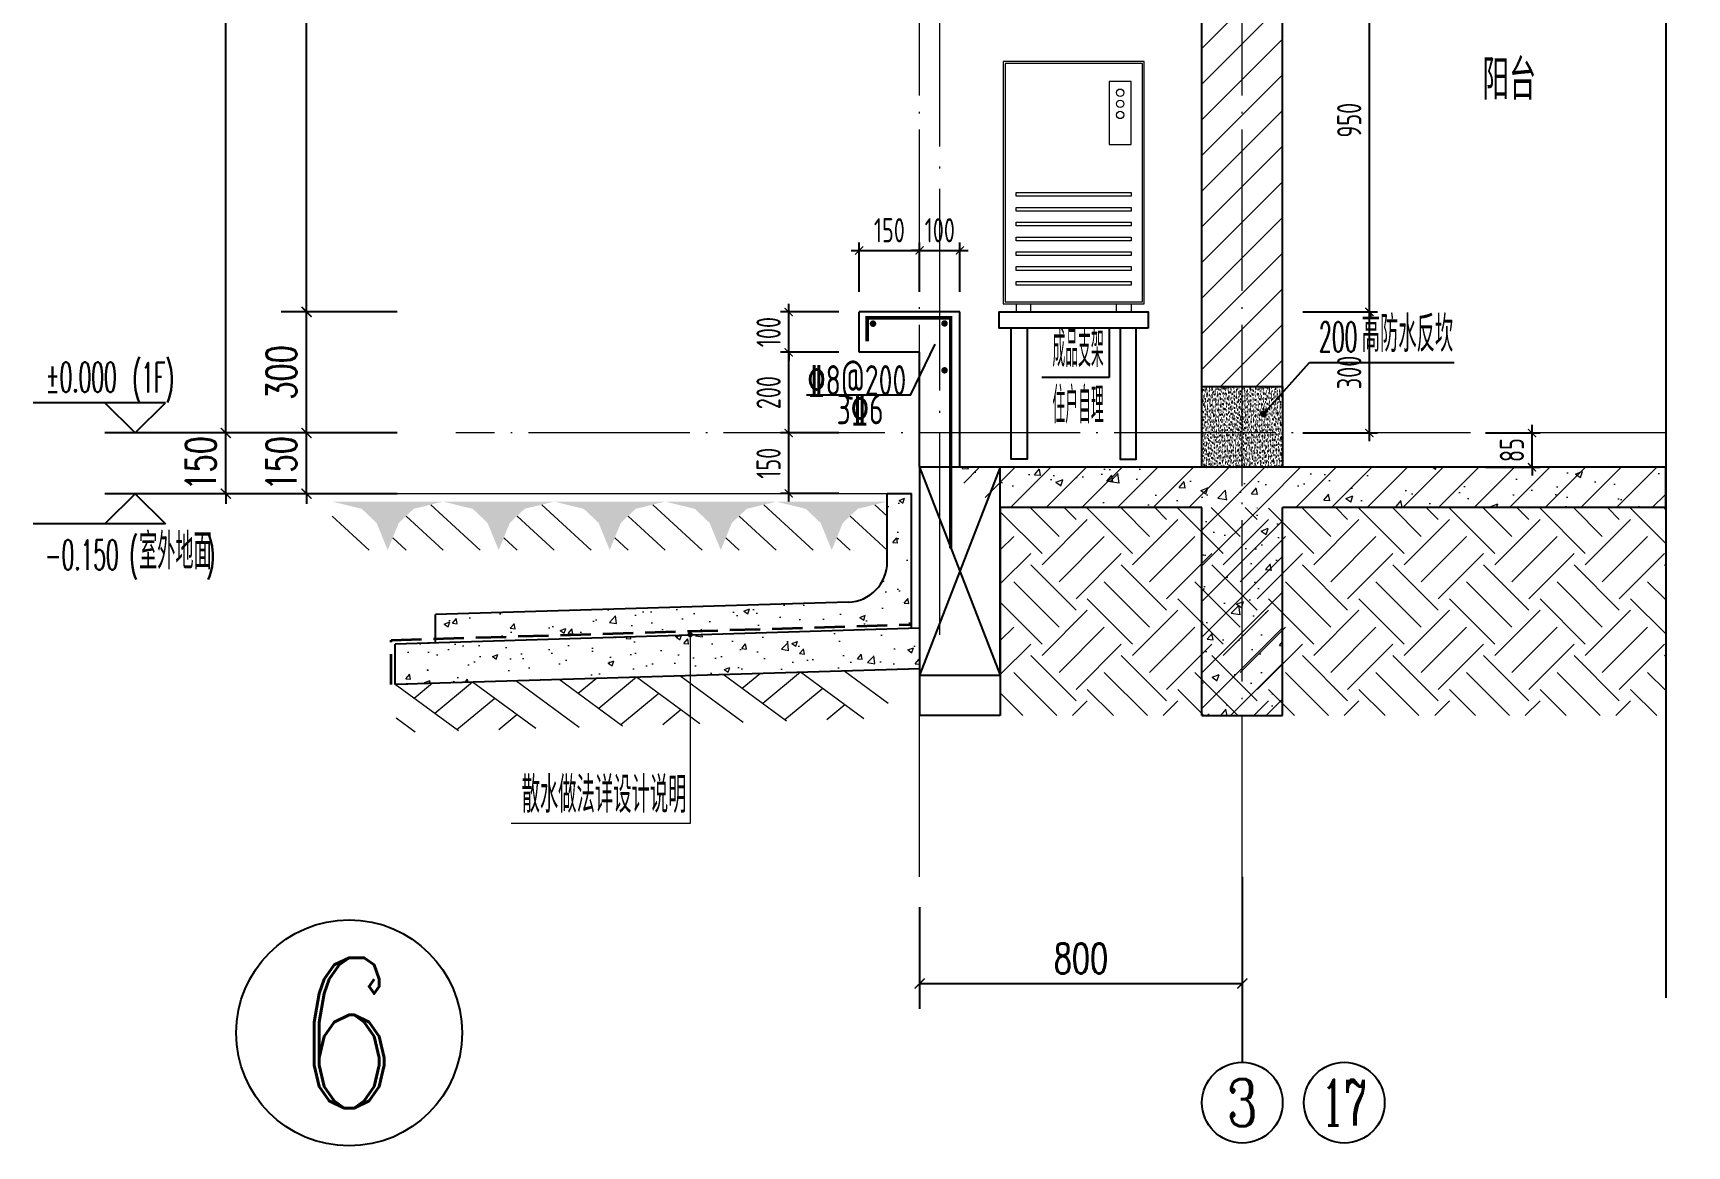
# Model space of a CAD drawing. Extents: x -1058961 to 23600, y -449123 to 2751847.
# Drawn here: x -74430 to -70329, y -34670 to -31912 of the extents above; entities that cross this region are included whole.
import ezdxf
from ezdxf.enums import TextEntityAlignment as Align

# ---------------------------------------------------------------- set-up
doc = ezdxf.new("R2010")
doc.units = 0
doc.header["$LTSCALE"] = 1000
doc.linetypes.add('DASH', pattern=[0.35, 0.25, -0.1])
doc.linetypes.add('DOTE', pattern=[2.42, 2, -0.2, 0.02, -0.2])
doc.layers.get('0').update_dxf_attribs({"linetype": 'CONTINUOUS'})
doc.layers.get('DEFPOINTS').update_dxf_attribs({"linetype": 'CONTINUOUS'})
for name, color, linetype in [('A-AXIS_TEXT', 7, 'CONTINUOUS'), ('AXIS', 3, 'CONTINUOUS'), ('COLUMN', 4, 'CONTINUOUS'), ('DIM', 2, 'CONTINUOUS'), ('DIM_ELEV', 3, 'CONTINUOUS'), ('DIM_IDEN', 67, 'CONTINUOUS'), ('DIM_SYMB', 3, 'CONTINUOUS'), ('PUB_DIM', 3, 'CONTINUOUS'), ('PUB_TEXT', 2, 'CONTINUOUS'), ('REIN', 6, 'CONTINUOUS'), ('S-大样-砼线', 7, 'CONTINUOUS'), ('S-引出线', 40, 'CONTINUOUS'), ('TEXT', 2, 'CONTINUOUS'), ('WALL', 5, 'CONTINUOUS'), ('空调外机', 8, 'CONTINUOUS'), ('立面-看线', 251, 'CONTINUOUS')]:
    doc.layers.add(name, color=color, linetype=linetype)
for name, color, linetype, lineweight in [('AXIS_TEXT', 7, 'CONTINUOUS', 20), ('DOTE', 19, 'DOTE', 9), ('PUB_HATCH', 8, 'CONTINUOUS', 9), ('填充', 251, 'CONTINUOUS', 5), ('平面-排水沟', 86, 'CONTINUOUS', 15), ('平面-空调室外机', 143, 'CONTINUOUS', 9), ('立面-中轮廓线', 30, 'CONTINUOUS', 35), ('粉刷', 251, 'CONTINUOUS', 9)]:
    doc.layers.add(name, color=color, linetype=linetype, lineweight=lineweight)
doc.styles.add('_TCH_AXIS', font='COMPLEX', dxfattribs={"bigfont": 'GBCBIG'})
doc.styles.add('_TCH_DIM', font='SIMPLEX.shx', dxfattribs={"width": 0.7, "bigfont": 'GBCBIG.shx'})
doc.styles.add('_TCH_DIM_T3', font='SIMPLEX', dxfattribs={"width": 0.705882, "bigfont": 'GBCBIG'})
doc.styles.add('COMPLEX', font='COMPLEX')
doc.styles.add('DIM_FONT_T3', font='SIMPLEX', dxfattribs={"width": 0.705882, "bigfont": 'GBCBIG'})
doc.styles.add('TSSD_DIMENSION', font='Tssdeng.shx', dxfattribs={"width": 0.7, "bigfont": 'tssdchn.shx'})
doc.styles.add('TSSD_REIN', font='tssdeng.shx', dxfattribs={"width": 0.7, "height": 300, "bigfont": 'tssdchn.shx'})
doc.dimstyles.new('_TCH_ARCH&&25', dxfattribs={"dimtxt": 74.375, "dimasz": 25, "dimexe": 62.5, "dimexo": 75, "dimgap": 25, "dimtad": 1, "dimdec": 0, "dimzin": 0, "dimdsep": 46, "dimtxsty": '_TCH_DIM_T3', "dimblk": 'ARCHTICK', "dimcen": 0.09, "dimclrt": 7, "dimazin": 0, "dimtfac": 1, "dimtdec": 0, "dimtix": 1, "dimtmove": 2, "dimatfit": 3, "dimldrblk": 'ARCHTICK', "dimfxl": 0, "dimtolj": 1, "dimtzin": 0, "dimarcsym": 0})
doc.dimstyles.new('TSSD_20_20', dxfattribs={"dimtxt": 60, "dimasz": 20, "dimexe": 20, "dimexo": 50, "dimgap": 20, "dimtad": 1, "dimdec": 0, "dimzin": 0, "dimdsep": 46, "dimtxsty": 'TSSD_DIMENSION', "dimblk": 'ARCHTICK', "dimblk1": 'ARCHTICK', "dimblk2": 'ARCHTICK', "dimcen": 0, "dimdle": 20, "dimclrt": 7, "dimadec": 0, "dimazin": 0, "dimtfac": 1, "dimtdec": 0, "dimtix": 1, "dimtmove": 2, "dimatfit": 3, "dimfxl": 0, "dimtolj": 1, "dimtzin": 0, "dimarcsym": 0})
pattern_1 = [(50, (28072.99, 249033.25), (143.452037, -12.550427), [15, -165]), (355, (28072.99, 249033.25), (-27.750267, 150.438427), [12, -132]), (100.4514, (28084.94, 249032.2), (115.701876, 137.88791), [12.74804, -140.22842]), (46.1842, (28072.99, 249073.25), (213.44821, -33.1038), [22.5, -247.5]), (96.6356, (28090.77, 249070.5), (186.93254, 194.82357), [19.12206, -210.3426]), (351.1842, (28072.99, 249073.25), (186.93239, 194.82372), [18, -198]), (21, (28092.99, 249063.25), (119.38141, -80.52378), [15, -165]), (326, (28092.99, 249063.25), (48.663066, 145.03001), [12, -132]), (71.4514, (28102.93, 249056.54), (168.044526, 64.5061), [12.74804, -140.22842]), (37.5, (28072.986, 249033.25), (2.431971, 66.578771), [0, -130.4, 0, -134, 0, -132.5]), (7.5, (28072.986, 249033.25), (52.613907, 78.882342), [0, -76.4, 0, -127.4, 0, -50.5]), (327.5, (28028.386, 249033.25), (106.764487, -4.510974), [0, -50, 0, -156, 0, -207]), (317.5, (28008.39, 249033.25), (116.637234, 20.020996), [0, -65, 0, -103.6, 0, -147])]
pattern_2 = [(45, (-668291.086, 135539.91), (-44.194174, 44.194174), []), (50, (-668291.09, 135539.91), (179.315046, -15.688034), [18.75, -206.25]), (355, (-668291.09, 135539.91), (-34.687833, 188.048033), [15, -165]), (100.4514, (-668276.14, 135538.6), (144.627345, 172.359886), [15.93505, -175.28553]), (46.1842, (-668291.09, 135589.9), (266.81026, -41.37975), [28.125, -309.375]), (96.6356, (-668268.85, 135586.46), (233.66568, 243.52947), [23.90257, -262.92825]), (351.1842, (-668291.1, 135589.9), (233.66549, 243.52965), [22.5, -247.5]), (21, (-668266.09, 135577.41), (149.226763, -100.654723), [18.75, -206.25]), (326, (-668266.09, 135577.41), (60.828833, 181.28751), [15, -165]), (71.4514, (-668253.65, 135569.02), (210.055657, 80.632624), [15.93505, -175.28553]), (37.5, (-668291.086, 135539.91), (3.039964, 83.2234635), [0, -163, 0, -167.5, 0, -165.625]), (7.5, (-668291.09, 135539.91), (65.767384, 98.602928), [0, -95.5, 0, -159.25, 0, -63.125]), (327.5, (-668346.836, 135539.91), (133.455609, -5.638718), [0, -62.5, 0, -195, 0, -258.75]), (317.5, (-668371.84, 135539.91), (145.796542, 25.026246), [0, -81.25, 0, -129.5, 0, -183.75])]

# ---------------------------------------------------------------- blocks, each defined once
blk = doc.blocks.new('$LINEPAT$素土夯实')
at = {"color": 0}
for p, q in [((0, -210), (210, 0)), ((120, -300), (420, 0)), ((420, 0), (607.5, -187.5)), ((495, -300), (795, 0)), ((615, 0), (705, -90)), ((315, -105), (502.5, -292.5)), ((210, -210), (300, -300)), ((705, -300), (795, -210))]:
    blk.add_line(p, q, dxfattribs=at)
blk = doc.blocks.new('$LinePat$自然土壤')
at = {"color": 0}
for p, q in [((0, -90), (71, -19)), ((0, -300), (210.7, -89.3)), ((420, -300), (630, -90)), ((210, -300), (286.4, -223.6))]:
    blk.add_line(p, q, dxfattribs=at)
for points in [[(0, 0), (630, 0), (168, -45), (462, -45)], [(168, -45), (462, -45), (252, -132), (378, -132)], [(252, -132), (378, -132), (315, -300)]]:
    blk.add_solid(points, dxfattribs=at)
blk = doc.blocks.new('sanshui')
at = {"layer": '粉刷'}
h = blk.add_hatch(dxfattribs=at)
h.set_pattern_fill('混凝土', color=256, scale=20)
h.set_pattern_definition(pattern_1)
edge = h.paths.add_edge_path()
edge.add_line((346317.8, 427329.6), (346257.8, 427329.6))
edge.add_line((346257.8, 427329.6), (346257.8, 427160.3))
edge.add_arc((346157.8, 427160.3), 100, 271.7184, 360, ccw=False)
edge.add_line((346160.8, 427060.3), (345137.8, 427029.6))
edge.add_line((345137.8, 427029.6), (345137.8, 426969.6))
edge.add_line((345137.8, 426969.6), (346317.8, 427005))
edge.add_line((346317.8, 427005), (346317.8, 427329.6))
h = blk.add_hatch(dxfattribs=at)
h.set_pattern_fill('混凝土', color=256, scale=20)
h.set_pattern_definition(pattern_1)
h.paths.add_polyline_path([(346337.8, 426895.6), (346337.8, 426995.6), (345037.8, 426956.6), (345037.8, 426856.6)])
at = {"layer": 'COLUMN'}
for p, q in [((346257.8, 427329.6), (346317.8, 427329.6)), ((346257.8, 427160.3), (346257.8, 427329.6)), ((346317.8, 426995), (346317.8, 427329.6)), ((346160.8, 427060.3), (345137.8, 427029.6)), ((345137.8, 426959.6), (345137.8, 427029.6)), ((346338.1, 426995.6), (345037.8, 426956.6)), ((345037.8, 426856.6), (345037.8, 426956.6)), ((346338.1, 426895.6), (345037.8, 426856.6))]:
    blk.add_line(p, q, dxfattribs=at)
blk.add_arc((346157.8, 427160.3), 100, 271.7184, 0, dxfattribs=at)
at = {"layer": '立面-中轮廓线', "linetype": 'DASH', "ltscale": 0.3}
blk.add_lwpolyline([(345027.8, 426856.6), (345027.8, 426966.3), (346317.8, 427005)], dxfattribs=at)
at = {"layer": '粉刷'}
blk.add_line((344881.5, 427329.6), (346257.8, 427329.6), dxfattribs=at)
at = {"layer": '粉刷', "yscale": 0.4, "zscale": 0.4}
for name, p, xscale, rotation in [('$LinePat$自然土壤', (345156.8, 427309.6), -0.4369306507241237, 359.9999999999903), ('$LinePat$自然土壤', (345432, 427309.6), -0.4369306507241237, 359.9999999999903), ('$LinePat$自然土壤', (345707.3, 427309.6), -0.4369306507241237, 359.9999999999903), ('$LinePat$自然土壤', (345982.6, 427309.6), -0.4369306507241237, 359.9999999999903), ('$LinePat$自然土壤', (346257.8, 427309.6), -0.4369306507241237, 359.9999999999903), ('$LINEPAT$素土夯实', (346257.8, 426893.2), -0.5117605352322558, 1.718358001643932), ('$LINEPAT$素土夯实', (345444.5, 426868.8), -0.5117605352322558, 1.718358001643932), ('$LINEPAT$素土夯实', (345851.2, 426881), -0.5117605352322558, 1.718358001643932)]:
    blk.add_blockref(name, p, dxfattribs=dict(at, xscale=xscale, rotation=rotation))
blk = doc.blocks.new('kongtiao')
for p, q in [((-338.7, 49), (-338.7, -550.8)), ((11, 49), (-338.7, 49)), ((-334.1, 44.4), (-334.1, -546.2)), ((6.4, 44.4), (-334.1, 44.4)), ((6.4, -546.2), (6.4, 44.4)), ((11, -550.8), (11, 49)), ((-76.2, -0.5), (-76.2, -156.5)), ((-21.1, -0.5), (-76.2, -0.5)), ((-21.1, -156.5), (-21.1, -0.5)), ((-76.2, -156.5), (-21.1, -156.5)), ((-338.7, -550.8), (11, -550.8)), ((-334.1, -546.2), (6.4, -546.2)), ((-306.6, -550.8), (-306.6, -571.2)), ((-306.6, -571.2), (-269.8, -571.2)), ((-269.8, -571.2), (-269.8, -550.8)), ((-57.9, -571.2), (-57.9, -550.8)), ((-21.1, -571.2), (-57.9, -571.2)), ((-21.1, -550.8), (-21.1, -571.2))]:
    blk.add_line(p, q)
for points in [[(-306.6, -275.4), (-21.1, -275.4), (-21.1, -284.6), (-306.6, -284.6)], [(-306.6, -312.1), (-21.1, -312.1), (-21.1, -321.3), (-306.6, -321.3)], [(-306.6, -348.8), (-21.1, -348.8), (-21.1, -358), (-306.6, -358)], [(-306.6, -385.6), (-21.1, -385.6), (-21.1, -394.7), (-306.6, -394.7)], [(-306.6, -422.3), (-21.1, -422.3), (-21.1, -431.5), (-306.6, -431.5)], [(-306.6, -459), (-21.1, -459), (-21.1, -468.2), (-306.6, -468.2)], [(-306.6, -495.7), (-21.1, -495.7), (-21.1, -504.9), (-306.6, -504.9)]]:
    blk.add_lwpolyline(points, close=True)
for centre in [(-48.7, -28), (-48.7, -55.6), (-48.7, -83.1)]:
    blk.add_circle(centre, 9.18)
blk = doc.blocks.new('_ArchTick')
at = {"color": 0, "linetype": 'ByBlock', "const_width": 0.15}
blk.add_lwpolyline([(-0.5, -0.5), (0.5, 0.5)], dxfattribs=at)
blk = doc.blocks.new('*D2304')
at = {"layer": 'DEFPOINTS', "color": 0}
for p in [(-70879.2, -32903.1), (-70713.3, -32903.1), (-70879.2, -32988.1)]:
    blk.add_point(p, dxfattribs=at)
at = {"layer": 'DIM', "color": 0, "lineweight": -2}
for p, q in [((-70713.3, -32903.1), (-70713.3, -32883.1)), ((-70829.2, -32903.1), (-70693.3, -32903.1)), ((-70713.3, -32988.1), (-70713.3, -32903.1)), ((-70829.2, -32988.1), (-70693.3, -32988.1)), ((-70713.3, -32988.1), (-70713.3, -33008.1))]:
    blk.add_line(p, q, dxfattribs=at)
at = {"layer": 'DIM', "color": 0, "lineweight": -2, "xscale": 20, "yscale": 20, "zscale": 20}
for p, rotation in [((-70713.3, -32903.1), 270), ((-70713.3, -32988.1), 90)]:
    blk.add_blockref('_ArchTick', p, dxfattribs=dict(at, rotation=rotation))
at = {"layer": 'DIM', "color": 7, "insert": (-70763.3, -32945.6), "char_height": 60, "attachment_point": 5, "rotation": 90, "style": 'TSSD_DIMENSION'}
blk.add_mtext('\\A1;85', dxfattribs=at)
blk = doc.blocks.new('*D1761')
at = {"layer": 'DEFPOINTS', "color": 0}
for p in [(-71331.9, -31653.1), (-71116.7, -31653.1), (-71331.9, -32603.1)]:
    blk.add_point(p, dxfattribs=at)
at = {"layer": 'DIM', "color": 0, "lineweight": -2}
for p, q in [((-71281.9, -31653.1), (-71096.7, -31653.1)), ((-71116.7, -32623.1), (-71116.7, -31633.1)), ((-71281.9, -32603.1), (-71096.7, -32603.1))]:
    blk.add_line(p, q, dxfattribs=at)
at = {"layer": 'DIM', "color": 0, "lineweight": -2, "xscale": 20, "yscale": 20, "zscale": 20}
for p, rotation in [((-71116.7, -31653.1), 90), ((-71116.7, -32603.1), 270)]:
    blk.add_blockref('_ArchTick', p, dxfattribs=dict(at, rotation=rotation))
at = {"layer": 'DIM', "color": 7, "insert": (-71166.7, -32128.1), "char_height": 60, "attachment_point": 5, "rotation": 90, "style": 'TSSD_DIMENSION'}
blk.add_mtext('\\A1;950', dxfattribs=at)
blk = doc.blocks.new('*D1762')
at = {"layer": 'DEFPOINTS', "color": 0}
for p in [(-71331.9, -32603.1), (-71116.7, -32603.1), (-71331.9, -32903.1)]:
    blk.add_point(p, dxfattribs=at)
at = {"layer": 'DIM', "color": 0, "lineweight": -2}
for p, q in [((-71116.7, -32923.1), (-71116.7, -32583.1)), ((-71281.9, -32603.1), (-71096.7, -32603.1)), ((-71281.9, -32903.1), (-71096.7, -32903.1))]:
    blk.add_line(p, q, dxfattribs=at)
at = {"layer": 'DIM', "color": 0, "lineweight": -2, "xscale": 20, "yscale": 20, "zscale": 20}
for p, rotation in [((-71116.7, -32603.1), 90), ((-71116.7, -32903.1), 270)]:
    blk.add_blockref('_ArchTick', p, dxfattribs=dict(at, rotation=rotation))
at = {"layer": 'DIM', "color": 7, "insert": (-71166.7, -32753.1), "char_height": 60, "attachment_point": 5, "rotation": 90, "style": 'TSSD_DIMENSION'}
blk.add_mtext('\\A1;300', dxfattribs=at)
blk = doc.blocks.new('*D1797')
at = {"layer": 'DEFPOINTS', "color": 0}
for p in [(-72231.9, -32450.8), (-72381.9, -32603.1), (-72231.9, -32603.1)]:
    blk.add_point(p, dxfattribs=at)
at = {"layer": 'DIM', "color": 0, "lineweight": -2}
for p, q in [((-72381.9, -32553.1), (-72381.9, -32430.8)), ((-72231.9, -32553.1), (-72231.9, -32430.8)), ((-72401.9, -32450.8), (-72211.9, -32450.8))]:
    blk.add_line(p, q, dxfattribs=at)
at = {"layer": 'DIM', "color": 0, "lineweight": -2, "xscale": 20, "yscale": 20, "zscale": 20, "rotation": 180}
blk.add_blockref('_ArchTick', (-72381.9, -32450.8), dxfattribs=at)
at = {"layer": 'DIM', "color": 0, "lineweight": -2, "xscale": 20, "yscale": 20, "zscale": 20}
blk.add_blockref('_ArchTick', (-72231.9, -32450.8), dxfattribs=at)
at = {"layer": 'DIM', "color": 7, "insert": (-72306.9, -32400.8), "char_height": 60, "attachment_point": 5, "style": 'TSSD_DIMENSION'}
blk.add_mtext('\\A1;150', dxfattribs=at)
blk = doc.blocks.new('*D1798')
at = {"layer": 'DEFPOINTS', "color": 0}
for p in [(-72131.9, -32450.8), (-72231.9, -32603.1), (-72131.9, -32603.1)]:
    blk.add_point(p, dxfattribs=at)
at = {"layer": 'DIM', "color": 0, "lineweight": -2}
for p, q in [((-72231.9, -32553.1), (-72231.9, -32430.8)), ((-72131.9, -32553.1), (-72131.9, -32430.8)), ((-72231.9, -32450.8), (-72251.9, -32450.8)), ((-72231.9, -32450.8), (-72131.9, -32450.8)), ((-72131.9, -32450.8), (-72111.9, -32450.8))]:
    blk.add_line(p, q, dxfattribs=at)
at = {"layer": 'DIM', "color": 0, "lineweight": -2, "xscale": 20, "yscale": 20, "zscale": 20}
blk.add_blockref('_ArchTick', (-72231.9, -32450.8), dxfattribs=at)
at = {"layer": 'DIM', "color": 0, "lineweight": -2, "xscale": 20, "yscale": 20, "zscale": 20, "rotation": 180}
blk.add_blockref('_ArchTick', (-72131.9, -32450.8), dxfattribs=at)
at = {"layer": 'DIM', "color": 7, "insert": (-72181.9, -32400.8), "char_height": 60, "attachment_point": 5, "style": 'TSSD_DIMENSION'}
blk.add_mtext('\\A1;100', dxfattribs=at)
blk = doc.blocks.new('*D1799')
at = {"layer": 'DEFPOINTS', "color": 0}
for p in [(-72556.5, -32603.1), (-72381.9, -32603.1), (-72381.9, -32703.1)]:
    blk.add_point(p, dxfattribs=at)
at = {"layer": 'DIM', "color": 0, "lineweight": -2}
for p, q in [((-72556.5, -32603.1), (-72556.5, -32583.1)), ((-72431.9, -32603.1), (-72576.5, -32603.1)), ((-72556.5, -32703.1), (-72556.5, -32603.1)), ((-72431.9, -32703.1), (-72576.5, -32703.1)), ((-72556.5, -32703.1), (-72556.5, -32723.1))]:
    blk.add_line(p, q, dxfattribs=at)
at = {"layer": 'DIM', "color": 0, "lineweight": -2, "xscale": 20, "yscale": 20, "zscale": 20}
for p, rotation in [((-72556.5, -32603.1), 270), ((-72556.5, -32703.1), 90)]:
    blk.add_blockref('_ArchTick', p, dxfattribs=dict(at, rotation=rotation))
at = {"layer": 'DIM', "color": 7, "insert": (-72606.5, -32653.1), "char_height": 60, "attachment_point": 5, "rotation": 90, "style": 'TSSD_DIMENSION'}
blk.add_mtext('\\A1;100', dxfattribs=at)
blk = doc.blocks.new('*D1800')
at = {"layer": 'DEFPOINTS', "color": 0}
for p in [(-72556.5, -32703.1), (-72381.9, -32703.1), (-72381.9, -32903.1)]:
    blk.add_point(p, dxfattribs=at)
at = {"layer": 'DIM', "color": 0, "lineweight": -2}
for p, q in [((-72431.9, -32703.1), (-72576.5, -32703.1)), ((-72556.5, -32923.1), (-72556.5, -32683.1)), ((-72431.9, -32903.1), (-72576.5, -32903.1))]:
    blk.add_line(p, q, dxfattribs=at)
at = {"layer": 'DIM', "color": 0, "lineweight": -2, "xscale": 20, "yscale": 20, "zscale": 20}
for p, rotation in [((-72556.5, -32703.1), 90), ((-72556.5, -32903.1), 270)]:
    blk.add_blockref('_ArchTick', p, dxfattribs=dict(at, rotation=rotation))
at = {"layer": 'DIM', "color": 7, "insert": (-72606.5, -32803.1), "char_height": 60, "attachment_point": 5, "rotation": 90, "style": 'TSSD_DIMENSION'}
blk.add_mtext('\\A1;200', dxfattribs=at)
blk = doc.blocks.new('*D1801')
at = {"layer": 'DEFPOINTS', "color": 0}
for p in [(-72556.5, -32903.1), (-72381.9, -32903.1), (-72381.9, -33053.1)]:
    blk.add_point(p, dxfattribs=at)
at = {"layer": 'DIM', "color": 0, "lineweight": -2}
for p, q in [((-72556.5, -33073.1), (-72556.5, -32883.1)), ((-72431.9, -32903.1), (-72576.5, -32903.1)), ((-72431.9, -33053.1), (-72576.5, -33053.1))]:
    blk.add_line(p, q, dxfattribs=at)
at = {"layer": 'DIM', "color": 0, "lineweight": -2, "xscale": 20, "yscale": 20, "zscale": 20}
for p, rotation in [((-72556.5, -32903.1), 90), ((-72556.5, -33053.1), 270)]:
    blk.add_blockref('_ArchTick', p, dxfattribs=dict(at, rotation=rotation))
at = {"layer": 'DIM', "color": 7, "insert": (-72606.5, -32978.1), "char_height": 60, "attachment_point": 5, "rotation": 90, "style": 'TSSD_DIMENSION'}
blk.add_mtext('\\A1;150', dxfattribs=at)
blk = doc.blocks.new('*D1813')
at = {"layer": 'AXIS', "color": 0, "lineweight": -2}
for p, q in [((-72231.9, -34078.1), (-72231.9, -34329.7)), ((-71431.9, -34078.1), (-71431.9, -34329.7)), ((-72231.9, -34267.2), (-71431.9, -34267.2))]:
    blk.add_line(p, q, dxfattribs=at)
at = {"layer": 'DEFPOINTS', "color": 0}
for p in [(-72231.9, -34003.1), (-71431.9, -34003.1), (-71431.9, -34267.2)]:
    blk.add_point(p, dxfattribs=at)
at = {"layer": 'AXIS', "color": 0, "lineweight": -2, "xscale": 25, "yscale": 25, "zscale": 25, "rotation": 180}
blk.add_blockref('_ArchTick', (-72231.9, -34267.2), dxfattribs=at)
at = {"layer": 'AXIS', "color": 0, "lineweight": -2, "xscale": 25, "yscale": 25, "zscale": 25}
blk.add_blockref('_ArchTick', (-71431.9, -34267.2), dxfattribs=at)
at = {"layer": 'AXIS', "color": 7, "insert": (-71831.9, -34205), "char_height": 74.38, "attachment_point": 5, "style": '_TCH_DIM_T3'}
blk.add_mtext('\\A1;800', dxfattribs=at)
blk = doc.blocks.new('*D1819')
at = {"layer": 'DEFPOINTS', "color": 0}
for p in [(-73752.1, -32903.1), (-73452.1, -32903.1), (-73452.1, -33053.6)]:
    blk.add_point(p, dxfattribs=at)
at = {"layer": 'PUB_DIM', "color": 0, "lineweight": -2}
for p, q in [((-73752.1, -32903.1), (-73752.1, -32878.1)), ((-73527.1, -32903.1), (-73814.6, -32903.1)), ((-73752.1, -33053.6), (-73752.1, -32903.1)), ((-73527.1, -33053.6), (-73814.6, -33053.6)), ((-73752.1, -33053.6), (-73752.1, -33078.6))]:
    blk.add_line(p, q, dxfattribs=at)
at = {"layer": 'PUB_DIM', "color": 0, "lineweight": -2, "xscale": 25, "yscale": 25, "zscale": 25}
for p, rotation in [((-73752.1, -32903.1), 270), ((-73752.1, -33053.6), 90)]:
    blk.add_blockref('_ArchTick', p, dxfattribs=dict(at, rotation=rotation))
at = {"layer": 'PUB_DIM', "color": 7, "insert": (-73814.3, -32978.4), "char_height": 74.38, "attachment_point": 5, "rotation": 90, "style": '_TCH_DIM_T3'}
blk.add_mtext('\\A1;150', dxfattribs=at)
blk = doc.blocks.new('*D1820')
at = {"layer": 'DEFPOINTS', "color": 0}
for p in [(-73752.1, -32603.1), (-73452.1, -32603.1), (-73452.1, -32903.1)]:
    blk.add_point(p, dxfattribs=at)
at = {"layer": 'PUB_DIM', "color": 0, "lineweight": -2}
for p, q in [((-73527.1, -32603.1), (-73814.6, -32603.1)), ((-73752.1, -32903.1), (-73752.1, -32603.1)), ((-73527.1, -32903.1), (-73814.6, -32903.1))]:
    blk.add_line(p, q, dxfattribs=at)
at = {"layer": 'PUB_DIM', "color": 0, "lineweight": -2, "xscale": 25, "yscale": 25, "zscale": 25}
for p, rotation in [((-73752.1, -32603.1), 90), ((-73752.1, -32903.1), 270)]:
    blk.add_blockref('_ArchTick', p, dxfattribs=dict(at, rotation=rotation))
at = {"layer": 'PUB_DIM', "color": 7, "insert": (-73814.3, -32753.1), "char_height": 74.38, "attachment_point": 5, "rotation": 90, "style": '_TCH_DIM_T3'}
blk.add_mtext('\\A1;300', dxfattribs=at)
blk = doc.blocks.new('*D1821')
at = {"layer": 'DEFPOINTS', "color": 0}
for p in [(-73752.1, -30603.1), (-73452.1, -30603.1), (-73452.1, -32603.1)]:
    blk.add_point(p, dxfattribs=at)
at = {"layer": 'PUB_DIM', "color": 0, "lineweight": -2}
for p, q in [((-73527.1, -30603.1), (-73814.6, -30603.1)), ((-73752.1, -32603.1), (-73752.1, -30603.1)), ((-73527.1, -32603.1), (-73814.6, -32603.1))]:
    blk.add_line(p, q, dxfattribs=at)
at = {"layer": 'PUB_DIM', "color": 0, "lineweight": -2, "xscale": 25, "yscale": 25, "zscale": 25}
for p, rotation in [((-73752.1, -30603.1), 90), ((-73752.1, -32603.1), 270)]:
    blk.add_blockref('_ArchTick', p, dxfattribs=dict(at, rotation=rotation))
at = {"layer": 'PUB_DIM', "color": 7, "insert": (-73814.3, -31603.1), "char_height": 74.38, "attachment_point": 5, "rotation": 90, "style": '_TCH_DIM_T3'}
blk.add_mtext('\\A1;2000', dxfattribs=at)
blk = doc.blocks.new('*D1839')
at = {"layer": 'DEFPOINTS', "color": 0}
for p in [(-73952.1, -32903.1), (-73452.1, -32903.1), (-73452.1, -33053.6)]:
    blk.add_point(p, dxfattribs=at)
at = {"layer": 'PUB_DIM', "color": 0, "lineweight": -2}
for p, q in [((-73952.1, -32903.1), (-73952.1, -32878.1)), ((-73527.1, -32903.1), (-74014.6, -32903.1)), ((-73952.1, -33053.6), (-73952.1, -32903.1)), ((-73527.1, -33053.6), (-74014.6, -33053.6)), ((-73952.1, -33053.6), (-73952.1, -33078.6))]:
    blk.add_line(p, q, dxfattribs=at)
at = {"layer": 'PUB_DIM', "color": 0, "lineweight": -2, "xscale": 25, "yscale": 25, "zscale": 25}
for p, rotation in [((-73952.1, -32903.1), 270), ((-73952.1, -33053.6), 90)]:
    blk.add_blockref('_ArchTick', p, dxfattribs=dict(at, rotation=rotation))
at = {"layer": 'PUB_DIM', "color": 7, "insert": (-74014.3, -32978.4), "char_height": 74.38, "attachment_point": 5, "rotation": 90, "style": '_TCH_DIM_T3'}
blk.add_mtext('\\A1;150', dxfattribs=at)
blk = doc.blocks.new('*D1840')
at = {"layer": 'DEFPOINTS', "color": 0}
for p in [(-73952.1, -30003.1), (-73452.1, -30003.1), (-73452.1, -32903.1)]:
    blk.add_point(p, dxfattribs=at)
at = {"layer": 'PUB_DIM', "color": 0, "lineweight": -2}
for p, q in [((-73527.1, -30003.1), (-74014.6, -30003.1)), ((-73952.1, -32903.1), (-73952.1, -30003.1)), ((-73527.1, -32903.1), (-74014.6, -32903.1))]:
    blk.add_line(p, q, dxfattribs=at)
at = {"layer": 'PUB_DIM', "color": 0, "lineweight": -2, "xscale": 25, "yscale": 25, "zscale": 25}
for p, rotation in [((-73952.1, -30003.1), 90), ((-73952.1, -32903.1), 270)]:
    blk.add_blockref('_ArchTick', p, dxfattribs=dict(at, rotation=rotation))
at = {"layer": 'PUB_DIM', "color": 7, "insert": (-74014.3, -31453.1), "char_height": 74.38, "attachment_point": 5, "rotation": 90, "style": '_TCH_DIM_T3'}
blk.add_mtext('\\A1;2900', dxfattribs=at)
blk = doc.blocks.new('_AXISO')
blk.add_circle((0, 0), 0.5)
at = {"layer": 'A-AXIS_TEXT', "style": 'COMPLEX', "width": 1.041667}
blk.add_attdef('A', text='', height=0.56, dxfattribs=at).set_placement((-0.25, -0.28), (0.25, -0.28), align=Align.FIT)
blk = doc.blocks.new('A$C5D8418BC')
at = {"layer": 'REIN'}
blk.add_lwpolyline([(150.9, 827.1, 9, 9, 0), (150.9, 885.3, 9, 9, 0), (357.8, 885.3, 9, 9, 0), (357.8, 313.8, 9, 9, 0)], format="xyseb", dxfattribs=at)
at = {"layer": 'REIN', "const_width": 8}
for points in [[(161.2, 870.9, 1), (169.2, 870.9, 1)], [(338.6, 871.5, 1), (346.6, 871.5, 1)], [(338.6, 755.3, 1), (346.6, 755.3, 1)]]:
    blk.add_lwpolyline(points, format="xyb", close=True, dxfattribs=at)
at = {"layer": 'S-大样-砼线'}
for p, q in [((280.8, 515), (480.8, 0)), ((480.9, 515), (280.9, 0))]:
    blk.add_line(p, q, dxfattribs=at)
blk.add_lwpolyline([(480.8, 515), (280.8, 515), (280.8, 0), (480.8, 0)], close=True, dxfattribs=at)
at = {"layer": 'S-引出线'}
blk.add_lwpolyline([(318.6, 820.3), (257, 693.9), (0, 693.9)], dxfattribs=at)
at = {"layer": 'TEXT', "style": 'TSSD_REIN', "width": 0.7}
for s, p in [('%%1328@200', (2.7, 693.2)), ('3%%1326', (75, 621.6))]:
    blk.add_text(s, height=75, rotation=0, dxfattribs=at).set_placement(p)

msp = doc.modelspace()

# ---------------------------------------------------------------- hatches: boundary and pattern name
at = {"layer": 'PUB_HATCH'}
h = msp.add_hatch(dxfattribs=at)
h.set_pattern_fill('普通砖', color=256, scale=25, style=0)
h.set_pattern_definition([(45, (-668291.086, 135584.79), (-44.1941915, 44.1941915), [])])
h.paths.add_polyline_path([(-71331.89, -32788.12), (-71331.89, -31653.12), (-71531.89, -31653.12), (-71531.89, -32788.12)])
h = msp.add_hatch(dxfattribs=at)
h.set_pattern_fill('钢筋混凝土', color=256, scale=25, style=0)
h.set_pattern_definition(pattern_2)
h.paths.add_polyline_path([(-71431.89, -33054.79), (-71431.89, -32988.12), (-72131.89, -32988.12), (-72131.89, -33021.46), (-72031.89, -33088.12), (-71531.89, -33088.12)])
h = msp.add_hatch(dxfattribs=at)
h.set_pattern_fill('钢筋混凝土', color=256, scale=25, style=0)
h.set_pattern_definition(pattern_2)
h.paths.add_polyline_path([(-70381.89, -32988.12), (-71431.89, -32988.12), (-71431.89, -33054.79), (-71331.89, -33088.12), (-70381.89, -33088.12)])
h = msp.add_hatch(dxfattribs=at)
h.set_pattern_fill('钢筋混凝土', color=256, scale=25, style=0)
h.set_pattern_definition(pattern_2)
h.paths.add_polyline_path([(-71331.89, -33603.12), (-71331.89, -33088.12), (-71431.89, -33054.79), (-71531.89, -33088.12), (-71531.89, -33603.12)])
at = {"layer": '填充'}
h = msp.add_hatch(dxfattribs=at)
h.set_pattern_fill('EARTH', color=250, scale=50, angle=45, style=0)
h.set_pattern_definition([(45, (-937540.97, 93082.96), (0, 224.506403), [158.75, -158.75]), (45, (-937583.06, 93125.06), (0, 224.506403), [158.75, -158.75]), (45, (-937625.16, 93167.15), (0, 224.506403), [158.75, -158.75]), (135, (-937625.16, 93195.21), (-224.506403, 0), [158.75, -158.75]), (135, (-937583.06, 93237.31), (-224.506403, 0), [158.75, -158.75]), (135, (-937540.97, 93279.4), (-224.506403, 0), [158.75, -158.75])])
h.paths.add_polyline_path([(-72031.89, -33603.11), (-70381.89, -33603.14), (-70381.89, -33088.13), (-72031.89, -33088.11)])
at = {"layer": '立面-看线'}
h = msp.add_hatch(dxfattribs=at)
h.set_pattern_fill('碎沙', color=256, scale=4)
h.set_pattern_definition([(37.5, (-872585.129, -418350.074), (-0.32000626, 9.78826475), [0, -7.7216, 0, -8.636, 0, -8.255]), (7.5, (-872585.129, -418350.074), (8.99046566, 14.33650201), [0, -4.1656, 0, -6.9596, 0, -2.667]), (327.5, (-872591.3775, -418350.074), (15.819847405, 0.02874369), [0, -2.54, 0, -9.144, 0, -11.938]), (317.5, (-872591.377, -418350.074), (15.27112905, 4.45858647), [0, -1.27, 0, -5.9944, 0, -6.858])])
h.paths.add_polyline_path([(-71531.89, -32988.12), (-71331.89, -32988.12), (-71331.89, -32788.12), (-71531.89, -32788.12)])

# ---------------------------------------------------------------- linework, layer by layer
at = {"layer": 'AXIS'}
msp.add_line((-71431.89, -34003.12), (-71431.89, -34462.52), dxfattribs=at)
at = {"layer": 'AXIS', "color": 6}
msp.add_circle((-73646.5, -34389.7), 280, dxfattribs=at)
at = {"layer": 'AXIS'}
msp.add_circle((-71179.09, -34562.52), 100, dxfattribs=at)
at = {"layer": 'DIM'}
for p, q in [((-71762.23, -32643.13), (-71762.23, -32765.58)), ((-71762.23, -32765.58), (-71928.76, -32765.58))]:
    msp.add_line(p, q, dxfattribs=at)
at = {"layer": 'DIM_ELEV'}
for p, q in [((-74102.08, -32828.12), (-74430.08, -32828.12)), ((-74177.08, -32903.12), (-74252.08, -32828.12)), ((-74177.08, -32903.12), (-74102.08, -32828.12)), ((-73752.08, -32903.12), (-74252.08, -32903.12)), ((-74177.08, -33053.59), (-74252.08, -33128.59)), ((-73752.08, -33053.59), (-74252.08, -33053.59)), ((-74177.08, -33053.59), (-74102.08, -33128.59)), ((-74102.08, -33128.59), (-74430.08, -33128.59))]:
    msp.add_line(p, q, dxfattribs=at)
at = {"layer": 'DIM_IDEN'}
for p, q in [((-71379.45, -32855.84), (-71265.08, -32728.58)), ((-71265.08, -32728.58), (-70906.53, -32728.58))]:
    msp.add_line(p, q, dxfattribs=at)
at = {"layer": 'DIM_IDEN', "const_width": 8.33}
msp.add_lwpolyline([(-71382.23, -32858.93, 1), (-71376.66, -32852.74, 1)], format="xyb", close=True, dxfattribs=at)
at = {"layer": 'DIM_SYMB'}
msp.add_lwpolyline([(-70381.89, -14983.12), (-70381.89, -24615), (-70329.39, -24634.11), (-70434.39, -24652.62), (-70381.89, -24671.25), (-70381.89, -34303.12)], dxfattribs=at)
at = {"layer": 'DOTE', "color": 1, "linetype": 'DOTE', "ltscale": 0.2}
for p, q in [((-72231.89, -34003.12), (-72231.89, -14403.12)), ((-71431.89, -34003.12), (-71431.89, -14403.12)), ((-70381.89, -32903.12), (-73382.08, -32903.12))]:
    msp.add_line(p, q, dxfattribs=at)
at = {"layer": 'DOTE', "ltscale": 0.25}
msp.add_line((-72181.89, -33403.12), (-72181.89, -17589.4), dxfattribs=at)
at = {"layer": 'WALL'}
for p, q in [((-71531.89, -32788.12), (-71531.89, -31653.12)), ((-71331.89, -32788.12), (-71331.89, -31653.12)), ((-72131.89, -32603.11), (-72381.89, -32603.11)), ((-72381.89, -32703.11), (-72381.89, -32603.11)), ((-72131.89, -32988.12), (-72131.89, -32603.11)), ((-72231.89, -32703.11), (-72381.89, -32703.11)), ((-72231.89, -32988.12), (-72231.89, -32703.11)), ((-71531.89, -32788.12), (-71331.89, -32788.12)), ((-72231.89, -32988.12), (-72231.89, -33603.12)), ((-71431.89, -32988.12), (-72131.89, -32988.12)), ((-70381.89, -32988.12), (-71431.89, -32988.12)), ((-70381.89, -33088.12), (-70381.89, -32988.12)), ((-72031.89, -33088.12), (-72031.89, -33603.12)), ((-71531.89, -33088.12), (-72031.89, -33088.12)), ((-71531.89, -33603.12), (-71531.89, -33088.12)), ((-71331.89, -33603.12), (-71331.89, -33088.12)), ((-70381.89, -33088.12), (-71331.89, -33088.12)), ((-72031.89, -33603.12), (-72231.89, -33603.12)), ((-71531.89, -33603.12), (-71331.89, -33603.12))]:
    msp.add_line(p, q, dxfattribs=at)
msp.add_lwpolyline([(-71531.89, -32788.12), (-71331.89, -32788.12), (-71331.89, -32988.12), (-71531.89, -32988.12)], close=True, dxfattribs=at)
at = {"layer": '平面-排水沟'}
for p, q in [((-72800.91, -33402.71), (-72800.91, -33870.56)), ((-72800.91, -33870.56), (-73245.04, -33870.56))]:
    msp.add_line(p, q, dxfattribs=at)
at = {"layer": '平面-排水沟', "const_width": 6.67}
msp.add_lwpolyline([(-72800.91, -33399.38, 1), (-72800.91, -33406.05, 1)], format="xyb", close=True, dxfattribs=at)
at = {"layer": '空调外机', "linetype": 'Continuous'}
msp.add_lwpolyline([(-71664.88, -32643.13), (-72034.88, -32643.13), (-72034.88, -32603.13), (-71664.88, -32603.13)], close=True, dxfattribs=at)
for points in [[(-71964.88, -32643.13), (-71964.88, -32968.12), (-72004.88, -32968.12), (-72004.88, -32643.13)], [(-71734.88, -32643.13), (-71734.88, -32968.12), (-71694.88, -32968.12), (-71694.88, -32643.13)]]:
    msp.add_lwpolyline(points, dxfattribs=at)

# ---------------------------------------------------------------- block references
msp.add_blockref('sanshui', (-418570.01, -460382.75))
at = {"layer": 'AXIS'}
ref = msp.add_blockref('_AXISO', (-71431.89, -34562.52), dxfattribs=dict(at, xscale=200, yscale=200, zscale=200))
ref.add_attrib('A', '3', dxfattribs={"layer": 'AXIS_TEXT', "height": 116.49, "style": '_TCH_AXIS'}).set_placement((-71470.72, -34620.76), (-71393.06, -34620.76), align=Align.FIT)
at = {"layer": 'TEXT'}
msp.add_blockref('A$C5D8418BC', (-72512.74, -33503.14), dxfattribs=at)
at = {"layer": '平面-空调室外机'}
msp.add_blockref('kongtiao', (-71686.04, -32031.97), dxfattribs=at)

# ---------------------------------------------------------------- texts
at = {"layer": 'AXIS_TEXT', "color": 6, "style": '_TCH_AXIS'}
msp.add_text('6', height=372.76, dxfattribs=at).set_placement((-73770.75, -34576.08), (-73522.25, -34576.08), align=Align.FIT)
at = {"layer": 'AXIS_TEXT', "style": '_TCH_AXIS', "width": 0.724138}
msp.add_text('17', height=113.137, dxfattribs=at).set_placement((-71235.65, -34619.08), (-71122.52, -34619.08), align=Align.FIT)
at = {"layer": 'PUB_TEXT'}
for s, height, style, width, p in [('阳台', 100, 'TSSD_REIN', 0.7, (-70836.56, -32077.5)), ('成品支架', 89.362, '_TCH_DIM_T3', 0.494118, (-71902.51, -32739.33)), ('200', 74.375, 'DIM_FONT_T3', 0.49827, (-71241.69, -32702.33)), ('高防水反坎', 89.362, 'DIM_FONT_T3', 0.705882, (-71135.81, -32702.33)), ('(1F)', 74.375, '_TCH_DIM', 0.494118, (-74183.71, -32803.1)), ('%%P0.000', 74.375, '_TCH_DIM', 0.494118, (-74399.08, -32801.87)), ('住户自理', 89.362, '_TCH_DIM_T3', 0.494118, (-71902.51, -32879.33)), ('-0.150', 74.375, '_TCH_DIM', 0.494118, (-74400.48, -33242.34)), ('(', 74.38, '_TCH_DIM', 0.494118, (-74191.76, -33241.12)), ('室外地面', 89.362, '_TCH_DIM', 0.7, (-74167.26, -33241.12)), (')', 74.38, '_TCH_DIM', 0.494118, (-74000.45, -33241.12)), ('散水做法详设计说明', 89.362, 'DIM_FONT_T3', 0.705882, (-73218.79, -33844.31))]:
    msp.add_text(s, height=height, dxfattribs=dict(at, style=style, width=width)).set_placement(p)

# ---------------------------------------------------------------- dimensions: what is measured, and where the dimension line sits
at = {"layer": 'AXIS'}
dim = msp.add_aligned_dim(p1=(-72231.89, -34003.12), p2=(-71431.89, -34003.12), distance=-264.03, dimstyle='_TCH_ARCH&&25', dxfattribs=at)
dim.commit()
dim.dimension.update_dxf_attribs({"geometry": '*D1813', "text_midpoint": (-71831.89, -34204.97)})
at = {"layer": 'DIM'}
for p1, p2, distance, picture, middle in [((-71331.89, -32603.13), (-71331.89, -31653.12), -215.2, '*D1761', (-71166.68, -32128.12)), ((-72381.89, -32603.11), (-72231.89, -32603.11), 152.32, '*D1797', (-72306.89, -32400.79)), ((-72231.89, -32603.11), (-72131.89, -32603.11), 152.32, '*D1798', (-72181.89, -32400.79)), ((-72381.89, -32703.14), (-72381.89, -32603.14), 174.61, '*D1799', (-72606.5, -32653.14)), ((-71331.89, -32903.12), (-71331.89, -32603.13), -215.2, '*D1762', (-71166.68, -32753.12)), ((-72381.89, -32903.12), (-72381.89, -32703.14), 174.61, '*D1800', (-72606.5, -32803.13)), ((-72381.89, -33053.12), (-72381.89, -32903.12), 174.61, '*D1801', (-72606.5, -32978.12)), ((-70879.22, -32988.12), (-70879.22, -32903.12), -165.96, '*D2304', (-70763.26, -32945.62))]:
    dim = msp.add_aligned_dim(p1=p1, p2=p2, distance=distance, dimstyle='TSSD_20_20', dxfattribs=at)
    dim.commit()
    dim.dimension.update_dxf_attribs({"geometry": picture, "text_midpoint": middle})
at = {"layer": 'PUB_DIM'}
for p1, p2, distance, picture, middle in [((-73452.08, -32903.12), (-73452.08, -30003.12), 500, '*D1840', (-74014.27, -31453.12)), ((-73452.08, -32603.14), (-73452.08, -30603.12), 300, '*D1821', (-73814.27, -31603.13)), ((-73452.08, -32903.12), (-73452.08, -32603.14), 300, '*D1820', (-73814.27, -32753.13)), ((-73452.08, -33053.59), (-73452.08, -32903.12), 500, '*D1839', (-74014.27, -32978.36)), ((-73452.08, -33053.59), (-73452.08, -32903.12), 300, '*D1819', (-73814.27, -32978.36))]:
    dim = msp.add_aligned_dim(p1=p1, p2=p2, distance=distance, dimstyle='_TCH_ARCH&&25', dxfattribs=at)
    dim.commit()
    dim.dimension.update_dxf_attribs({"geometry": picture, "text_midpoint": middle})

doc.saveas('drawing.dxf')
